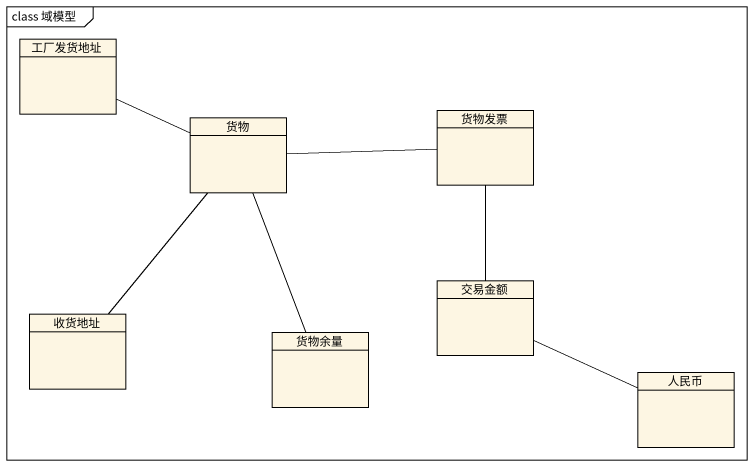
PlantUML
@startuml
mainframe class 域模型
hide circle
hide empty members
class 工厂发货地址
class 货物发票
class 货物
class 交易金额
class 收货地址
class 货物余量
class 人民币
货物发票 -- 交易金额
货物 -left- 工厂发货地址
货物 -right- 货物发票
货物 -- 收货地址
货物 -- 货物余量
交易金额 -right- 人民币
@enduml
